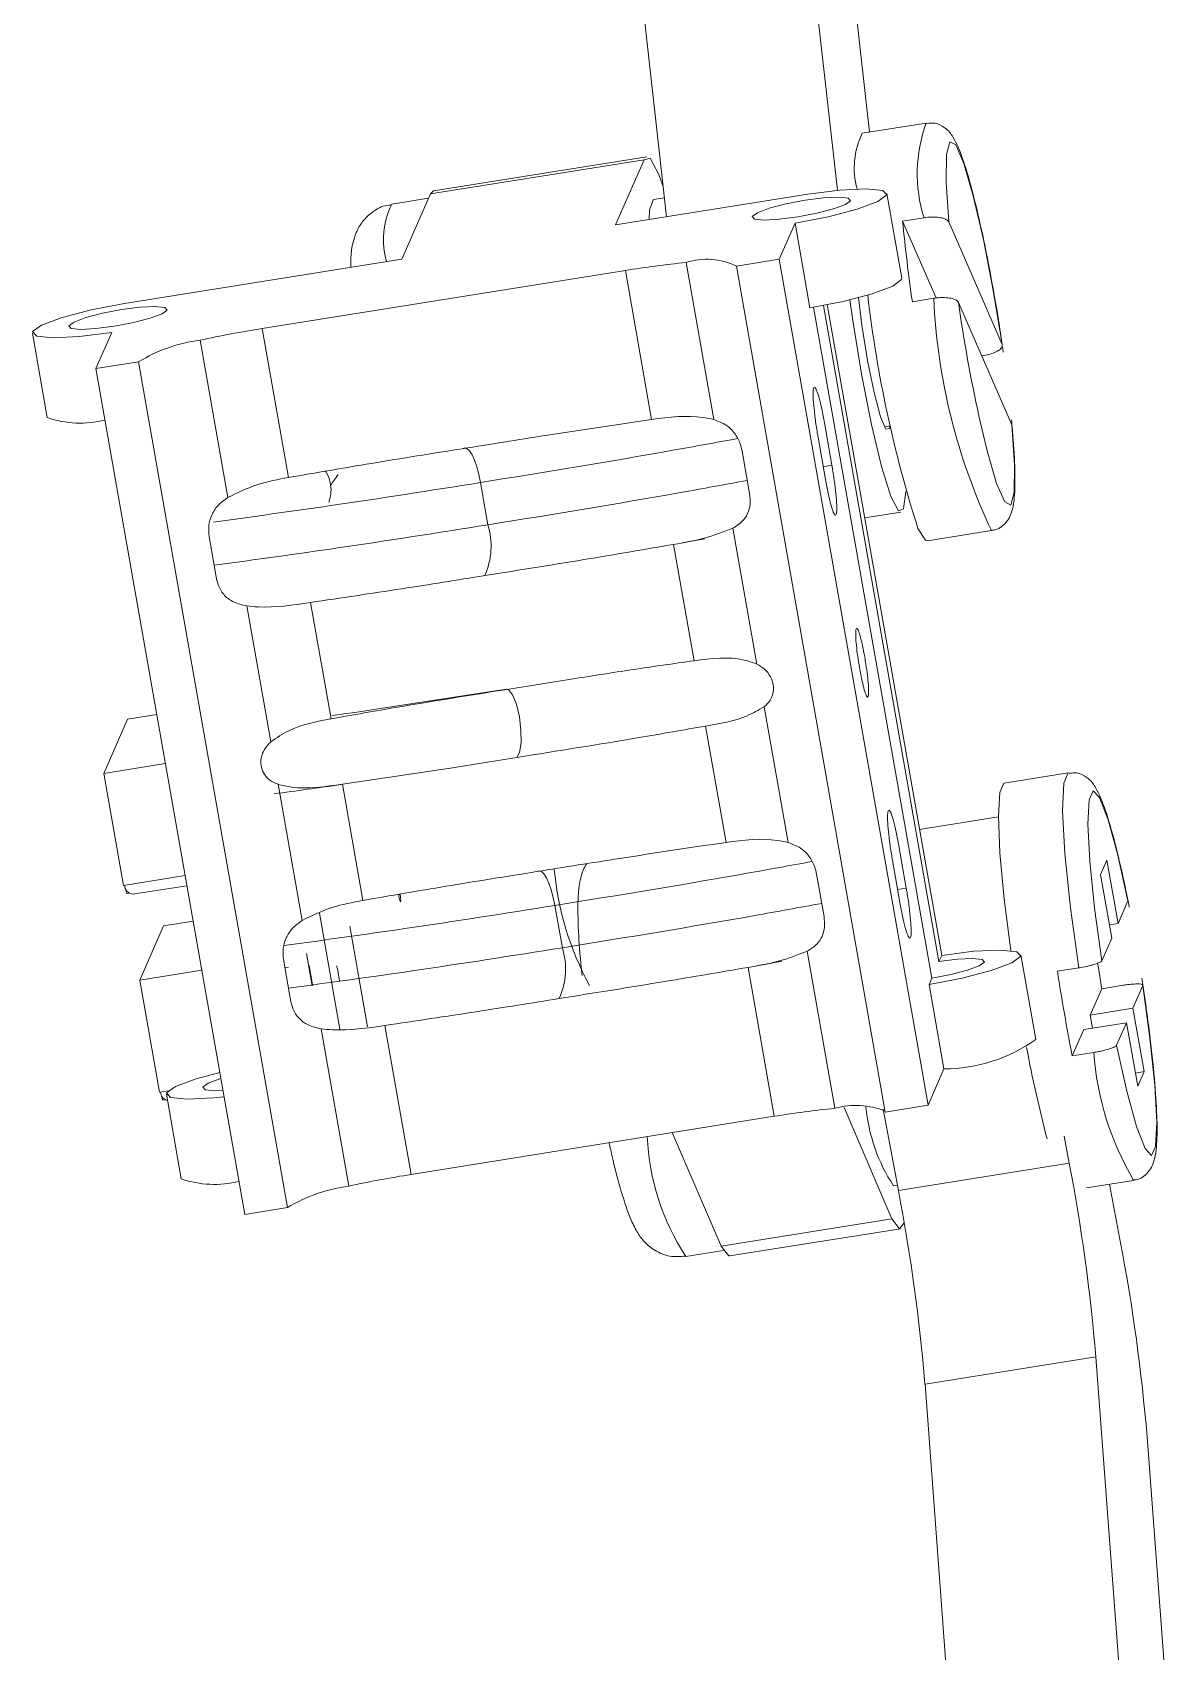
# Model space of a CAD drawing. Header units: millimetres. Extents: x 0 to 1189, y 0 to 841.
# Drawn here: x 300.03 to 305.27, y 553.22 to 560.67 of the extents above; entities that cross this region are included whole.
import ezdxf

# ---------------------------------------------------------------- set-up
doc = ezdxf.new("R2010")
doc.units = ezdxf.units.MM
doc.layers.get('0').update_dxf_attribs({"lineweight": 18})

msp = doc.modelspace()

# ---------------------------------------------------------------- linework, layer by layer
at = {"color": 7, "linetype": 'Continuous', "lineweight": 15}
for p, q in [((303.8828, 560.2151), (303.5973, 562.7753)), ((303.4876, 562.1673), (303.7352, 559.9475)), ((302.7191, 561.8844), (302.9488, 559.8256)), ((304.1439, 560.2569), (303.8492, 560.2097)), ((302.8456, 560.0878), (301.8631, 559.9306)), ((302.8587, 560.1018), (301.8762, 559.9446)), ((302.8456, 560.0878), (302.7143, 559.7881)), ((301.8544, 559.9107), (301.6845, 559.8835)), ((301.7318, 559.6308), (301.8631, 559.9306)), ((301.8631, 559.9306), (301.8762, 559.9446)), ((303.5986, 559.9296), (302.7143, 559.7881)), ((302.9391, 559.9122), (302.8904, 559.9043)), ((304.0319, 559.5429), (303.9634, 559.9323)), ((303.4673, 559.6299), (303.5403, 559.7964)), ((303.6088, 559.407), (303.5403, 559.7964)), ((304.0354, 559.8052), (304.1337, 559.8209)), ((304.1895, 559.4517), (304.0354, 559.8052)), ((304.4927, 559.2382), (304.2472, 559.8017)), ((301.7318, 559.6308), (300.4545, 559.4263)), ((303.0389, 559.6153), (303.1662, 558.8919)), ((303.2708, 559.5984), (303.4673, 559.6299)), ((303.4673, 559.6299), (304.1522, 555.7362)), ((301.0893, 559.3112), (302.7596, 559.5785)), ((302.7596, 559.5785), (302.8802, 558.8928)), ((303.2708, 559.5984), (303.9557, 555.7047)), ((303.6256, 559.4098), (304.1691, 556.3204)), ((304.2026, 556.397), (303.6713, 559.4178)), ((303.6881, 559.421), (304.215, 556.4253)), ((304.0803, 559.4345), (304.1785, 559.4502)), ((304.292, 559.4309), (304.5375, 558.8675)), ((301.0893, 559.3112), (301.2099, 558.6253)), ((300.0314, 559.2904), (300.0999, 558.9011)), ((300.3962, 559.2931), (300.3232, 559.1266)), ((300.8026, 559.2574), (300.9299, 558.5335)), ((300.3232, 559.1266), (300.5198, 559.158)), ((300.5198, 559.158), (301.2046, 555.2644)), ((304.3988, 559.1858), (304.4097, 559.1875)), ((300.3232, 559.1266), (301.0081, 555.2329)), ((303.7096, 558.6823), (303.6754, 558.877)), ((303.9517, 558.859), (303.9779, 558.8632)), ((303.6462, 558.8104), (303.6805, 558.6157)), ((303.297, 558.7464), (303.3313, 558.5517)), ((302.1274, 558.4074), (302.0931, 558.6021)), ((303.8607, 558.4393), (304.0275, 558.466)), ((300.8788, 558.1592), (300.8445, 558.3539)), ((303.0569, 558.3311), (303.1258, 558.3434)), ((303.2541, 558.3919), (303.3641, 557.7668)), ((304.1495, 558.3336), (304.4442, 558.3808)), ((302.9814, 558.3174), (303.0756, 557.7819)), ((303.0212, 558.3246), (303.0569, 558.3311)), ((301.3111, 558.0502), (301.4053, 557.5145)), ((301.0177, 558.0344), (301.1279, 557.4081)), ((300.6033, 557.5347), (300.4692, 557.5133)), ((303.3987, 557.5702), (303.5086, 556.9451)), ((300.4692, 557.5133), (300.3598, 557.2635)), ((303.1285, 557.4814), (303.2227, 556.9459)), ((300.3598, 557.2635), (300.643, 557.3088)), ((300.4506, 556.7476), (300.3598, 557.2635)), ((304.7977, 557.2662), (304.5029, 557.219)), ((301.1622, 557.213), (301.2723, 556.5866)), ((301.4582, 557.2142), (301.5524, 556.6785)), ((304.4763, 557.0628), (304.1131, 557.0047)), ((304.0521, 556.7355), (304.0178, 556.9302)), ((303.9887, 556.8636), (304.0229, 556.6689)), ((304.9751, 556.8639), (304.9459, 556.7973)), ((305.0264, 556.5718), (304.9751, 556.8639)), ((300.4506, 556.7476), (300.7337, 556.7929)), ((303.6395, 556.7996), (303.6737, 556.6049)), ((304.9459, 556.7973), (304.9973, 556.5052)), ((300.4553, 556.7483), (300.4566, 556.7409)), ((300.4611, 556.7284), (300.4642, 556.7106)), ((300.4642, 556.7106), (300.4771, 556.7126)), ((300.5028, 556.7082), (300.7419, 556.7465)), ((301.4459, 556.0858), (301.3518, 556.6207)), ((302.4698, 556.4606), (302.4356, 556.6552)), ((305.0721, 556.6761), (305.0264, 556.5718)), ((300.6349, 556.5617), (300.5256, 556.3119)), ((300.7706, 556.5834), (300.6349, 556.5617)), ((301.5738, 556.0966), (301.4923, 556.5599)), ((304.9867, 556.5655), (305.0264, 556.5718)), ((304.9973, 556.5052), (304.9516, 556.401)), ((301.2212, 556.2124), (301.187, 556.4071)), ((301.2919, 556.4346), (301.3182, 556.2853)), ((303.3993, 556.3842), (303.4802, 556.3988)), ((303.5966, 556.4451), (303.7238, 555.7217)), ((304.2026, 556.397), (304.215, 556.4253)), ((304.6483, 556.0386), (304.5798, 556.428)), ((300.5256, 556.3119), (300.8103, 556.3575)), ((301.2101, 556.3718), (301.1937, 556.369)), ((301.3202, 556.2899), (301.3046, 556.3789)), ((301.4344, 556.3662), (301.4449, 556.3064)), ((303.3239, 556.3706), (303.4445, 555.6849)), ((303.3637, 556.3778), (303.3993, 556.3842)), ((304.7476, 556.3524), (304.8459, 556.3681)), ((300.6163, 555.796), (300.5256, 556.3119)), ((304.1567, 556.2921), (304.1691, 556.3204)), ((304.2252, 555.9027), (304.1567, 556.2921)), ((304.8984, 556.151), (304.9516, 556.2724)), ((304.9516, 556.2724), (305.0498, 556.2881)), ((305.0949, 556.1825), (305.1406, 556.2867)), ((304.8984, 556.151), (305.0949, 556.1825)), ((305.1463, 555.8905), (305.0949, 556.1825)), ((301.6536, 556.1033), (301.7742, 555.4175)), ((304.8693, 556.0844), (305.0658, 556.1159)), ((304.909, 556.0908), (304.8984, 556.151)), ((305.0201, 556.0116), (305.0658, 556.1159)), ((305.0658, 556.1159), (305.1171, 555.8238)), ((301.3601, 556.0876), (301.4875, 555.3637)), ((304.8161, 555.9631), (304.8693, 556.0844)), ((304.8161, 555.9631), (304.9144, 555.9788)), ((304.1522, 555.7362), (304.2252, 555.9027)), ((305.1065, 555.8841), (305.1463, 555.8905)), ((305.1171, 555.8238), (305.1463, 555.8905)), ((300.6163, 555.796), (300.6567, 555.8025)), ((300.6211, 555.7968), (300.6224, 555.7893)), ((300.6268, 555.7768), (300.63, 555.759)), ((300.63, 555.759), (300.6428, 555.7611)), ((300.6478, 555.7861), (300.7163, 555.3968)), ((303.7658, 555.7254), (303.9862, 555.2128)), ((303.9557, 555.7047), (304.1522, 555.7362)), ((301.7742, 555.4175), (303.4445, 555.6849)), ((303.9462, 555.7171), (304.016, 555.3437)), ((302.9754, 555.6098), (303.2002, 555.087)), ((304.7789, 555.5936), (304.8021, 555.4695)), ((304.016, 555.3437), (304.8021, 555.4695)), ((303.9935, 555.3652), (304.0115, 555.3681)), ((304.8819, 555.3555), (305.098, 555.3901)), ((305.038, 555.1026), (304.9876, 555.3724)), ((301.0081, 555.2329), (301.2046, 555.2644)), ((303.9862, 555.2128), (303.2002, 555.087)), ((303.2391, 555.0419), (304.0251, 555.1677)), ((303.0379, 555.04), (303.2105, 555.0677)), ((304.9243, 554.5771), (304.1383, 554.4513)), ((304.9243, 554.5771), (305.0802, 552.4888)), ((304.1383, 554.4513), (304.287, 552.4594)), ((305.2683, 552.7636), (305.1603, 554.2102))]:
    msp.add_line(p, q, dxfattribs=at)
at = {"color": 8, "linetype": 'Continuous', "lineweight": 15}
for p, q in [((303.67, 558.6751), (303.7096, 558.6823)), ((304.0125, 556.7283), (304.0521, 556.7355))]:
    msp.add_line(p, q, dxfattribs=at)
at = {"color": 7, "linetype": 'Continuous', "lineweight": 15}
for points in [[(304.4927, 559.2382), (304.4526, 559.4859), (304.4073, 559.7204), (304.3606, 559.9212), (304.3168, 560.071), (304.2795, 560.1565), (304.252, 560.1705), (304.2368, 560.1116), (304.2352, 559.985), (304.2472, 559.8017)], [(302.9332, 559.965), (302.9122, 560.0233), (302.8731, 560.0953), (302.8456, 560.0878)], [(302.8904, 559.9043), (302.8874, 559.9033), (302.8714, 559.8554), (302.8685, 559.8127)], [(303.7954, 559.8992), (303.7846, 559.9111), (303.7411, 559.9157), (303.6714, 559.9122), (303.5862, 559.9013), (303.4984, 559.8845), (303.4215, 559.8645), (303.3671, 559.8442), (303.3435, 559.8268), (303.3542, 559.8149), (303.3978, 559.8103), (303.4675, 559.8138), (303.5527, 559.8247), (303.6404, 559.8415), (303.7174, 559.8615), (303.7718, 559.8818), (303.7954, 559.8992)], [(303.5403, 559.7964), (303.6929, 559.8255), (303.8267, 559.8604), (303.9214, 559.8956), (303.9624, 559.9259), (303.9437, 559.9466), (303.868, 559.9546), (303.7468, 559.9486), (303.5986, 559.9296)], [(303.6088, 559.407), (303.7614, 559.4362), (303.8952, 559.471), (303.9899, 559.5063), (304.0309, 559.5365), (304.0319, 559.5429)], [(303.8326, 559.4533), (303.8483, 559.3258), (303.8744, 559.164), (303.9045, 559.0162), (303.9342, 558.905), (303.9587, 558.8471), (303.9745, 558.8515), (303.9769, 558.863)], [(300.4545, 559.4263), (300.3019, 559.3972), (300.1681, 559.3623), (300.0734, 559.3271), (300.0323, 559.2968), (300.0511, 559.2761), (300.1268, 559.2681), (300.248, 559.2741), (300.3962, 559.2931)], [(300.1994, 559.3235), (300.2101, 559.3117), (300.2537, 559.3071), (300.3234, 559.3105), (300.4086, 559.3214), (300.4963, 559.3382), (300.5733, 559.3582), (300.6277, 559.3785), (300.6513, 559.3959), (300.6405, 559.4078), (300.597, 559.4124), (300.5273, 559.409), (300.4421, 559.398), (300.3544, 559.3813), (300.2774, 559.3612), (300.223, 559.341), (300.1994, 559.3235)], [(303.7931, 559.4435), (303.8064, 559.348), (303.8466, 559.1011), (303.8921, 558.8692), (303.9384, 558.6753), (303.9811, 558.5382), (304.016, 558.4713), (304.0396, 558.4812), (304.0495, 558.5608)], [(302.0931, 558.6021), (302.0855, 558.6397), (302.0762, 558.6743), (302.0657, 558.7046), (302.0543, 558.7294), (302.0426, 558.7477), (302.031, 558.7588), (302.02, 558.7622), (302.0099, 558.7579)], [(304.1058, 558.3912), (304.1399, 558.3365), (304.1495, 558.3336)], [(302.2598, 557.3368), (302.2729, 557.3596), (302.2798, 557.4033), (302.2794, 557.461), (302.2718, 557.5237), (302.2582, 557.5816), (302.2407, 557.6257), (302.222, 557.6491), (302.2051, 557.6482)], [(304.5029, 557.219), (304.5014, 557.2186), (304.4825, 557.1755), (304.4763, 557.0661), (304.4832, 556.8984), (304.5027, 556.685), (304.5325, 556.4476)], [(305.0721, 556.6761), (305.0254, 556.8867), (304.9805, 557.05), (304.9414, 557.1517), (304.9113, 557.1831), (304.893, 557.1413), (304.8881, 557.03), (304.8969, 556.8589), (304.9187, 556.643), (304.9516, 556.401)], [(302.4356, 556.6552), (302.4279, 556.6928), (302.4186, 556.7275), (302.4081, 556.7578), (302.3968, 556.7825), (302.3851, 556.8008), (302.3735, 556.8119), (302.3624, 556.8154), (302.3523, 556.8111)], [(304.215, 556.4253), (304.3632, 556.4443), (304.4844, 556.4503), (304.5601, 556.4423), (304.5788, 556.4216), (304.5378, 556.3913), (304.4431, 556.3561), (304.3093, 556.3213), (304.1567, 556.2921)], [(304.1691, 556.3204), (304.2568, 556.3372), (304.3338, 556.3572), (304.3882, 556.3775), (304.4118, 556.3949), (304.401, 556.4068), (304.3575, 556.4114), (304.2878, 556.4079), (304.2026, 556.397)], [(305.0201, 556.0116), (305.0668, 555.801), (305.1117, 555.6377), (305.1509, 555.536), (305.1809, 555.5046), (305.1992, 555.5464), (305.2042, 555.6577), (305.1953, 555.8288), (305.1735, 556.0447), (305.1406, 556.2867)], [(300.9128, 555.7749), (300.8644, 555.7698), (300.7432, 555.7639), (300.6675, 555.7718), (300.6487, 555.7925), (300.6898, 555.8228), (300.7845, 555.8581), (300.8931, 555.8871)], [(300.9077, 555.8038), (300.8701, 555.8028), (300.8265, 555.8074), (300.8158, 555.8193), (300.8394, 555.8367), (300.8938, 555.8569), (300.8981, 555.8583)], [(303.9862, 555.2128), (304.0217, 555.1677), (304.0427, 555.1946)], [(303.2002, 555.087), (303.2356, 555.0419), (303.2391, 555.0419)]]:
    msp.add_lwpolyline(points, dxfattribs=at)
at = {"color": 8, "linetype": 'Continuous', "lineweight": 15}
for points in [[(304.3861, 558.9085), (304.424, 558.7479), (304.4679, 558.5982), (304.5052, 558.5127), (304.5326, 558.4987), (304.5479, 558.5576), (304.5495, 558.6842), (304.5375, 558.8675)], [(304.8459, 556.3681), (304.8075, 556.6451), (304.7819, 556.8933), (304.7713, 557.0904), (304.7766, 557.2186), (304.7975, 557.2661), (304.7977, 557.2662)]]:
    msp.add_lwpolyline(points, dxfattribs=at)
at = {"color": 7, "linetype": 'Continuous', "lineweight": 15}
for centre, radius, start, end in [((304.1811, 560.0501), 0.3683, 154.3102, 195.12919), ((311.6594, 560.5389), 7.6592, 185.49741, 188.29118), ((303.538, 554.7518), 4.889, 95.85912, 99.16131), ((303.1337, 559.3172), 0.3128, 64.00375, 107.64063), ((309.5133, 560.1149), 5.6756, 186.57524, 197.68029), ((311.8248, 560.5176), 7.6107, 188.20844, 192.20591), ((301.9477, 553.9439), 5.4355, 99.08611, 102.16183), ((300.8946, 558.543), 0.7203, 97.34231, 121.3608), ((300.2513, 559.3427), 0.4669, 251.07221, 284.08022), ((301.8099, 558.3103), 0.332, 335.74271, 17.003), ((303.8167, 556.9504), 1.3902, 185.31194, 208.4693), ((300.4964, 556.7481), 0.0404, 190.3058, 279.15681), ((301.7953, 556.7089), 0.0785, 181.68028, 207.71253), ((301.5907, 556.6783), 0.1352, 357.48229, 12.53821), ((302.1523, 556.3635), 0.332, 335.74337, 17.00271), ((301.3953, 556.3593), 0.0397, 10.01619, 28.18862), ((313.7444, 557.7342), 9.1023, 188.73158, 191.22038), ((295.5629, 554.8258), 9.4994, 8.75884, 9.48408), ((304.2227, 556.6369), 0.7341, 270.18908, 305.42614), ((310.4394, 557.0883), 5.9338, 190.55076, 194.71575), ((300.662, 555.7965), 0.0403, 190.25389, 256.85886), ((303.8205, 555.3754), 0.3595, 68.03424, 105.60267), ((304.6498, 555.7979), 0.7861, 185.0271, 213.4009), ((304.2229, 550.8584), 4.8888, 95.85915, 99.16144), ((296.259, 553.8448), 8.6962, 4.83039, 10.76797), ((300.8677, 555.8379), 0.4664, 251.05446, 284.09797), ((301.5795, 554.6493), 0.7203, 97.34255, 121.36019), ((302.6325, 550.0508), 5.4349, 99.08597, 102.16197), ((295.4725, 553.7189), 8.6966, 4.83069, 10.76787), ((296.4965, 553.4781), 8.6946, 4.83002, 10.76855)]:
    msp.add_arc(centre, radius, start, end, dxfattribs=at)
at = {"color": 8, "linetype": 'Continuous', "lineweight": 15}
for centre, radius, start, end in [((304.7796, 560.0239), 0.677, 159.86391, 197.44294), ((302.0262, 559.7193), 0.3792, 154.33952, 195.27979), ((306.9825, 559.5792), 2.807, 182.63537, 205.27445), ((306.2788, 556.0814), 1.3683, 184.29987, 210.34766), ((303.9387, 555.6341), 1.079, 182.26953, 213.40418)]:
    msp.add_arc(centre, radius, start, end, dxfattribs=at)
at = {"color": 7, "linetype": 'Continuous', "lineweight": 15}
for points, knots in [([(304.4984, 559.2019), (304.4926, 559.2419), (304.4755, 559.3585), (304.4418, 559.5544), (304.3983, 559.7712), (304.3538, 559.9575), (304.31, 560.1031), (304.278, 560.1795), (304.2411, 560.2302), (304.1904, 560.2594), (304.1594, 560.2562), (304.1467, 560.2549)], [0, 0, 0, 0, 0.091785, 0.267754, 0.444258, 0.621377, 0.800333, 0.986191, 1.077767, 1.129542, 1.165278, 1.165278, 1.165278, 1.165278]), ([(301.685, 559.8798), (301.6748, 559.8792), (301.6389, 559.8769), (301.5882, 559.845), (301.544, 559.7984), (301.5183, 559.7493), (301.5031, 559.6961), (301.4962, 559.6518), (301.4966, 559.6095), (301.4967, 559.5932)], [0, 0, 0, 0, 0.0231398, 0.0810221, 0.1302302, 0.1779101, 0.2324857, 0.3237086, 0.3808838, 0.3808838, 0.3808838, 0.3808838]), ([(304.2472, 559.8017), (304.2446, 559.8053), (304.2391, 559.8127), (304.2179, 559.8206), (304.1922, 559.8242), (304.1639, 559.8245), (304.1451, 559.8227), (304.134, 559.821), (304.1337, 559.8209)], [0, 0, 0, 0, 0.0249727, 0.0517614, 0.0780244, 0.0944036, 0.1193067, 0.1200024, 0.1200024, 0.1200024, 0.1200024]), ([(304.1785, 559.4502), (304.1832, 559.4509), (304.1944, 559.4525), (304.2168, 559.454), (304.2442, 559.4531), (304.27, 559.4478), (304.2862, 559.4399), (304.2903, 559.4335), (304.292, 559.4309)], [0, 0, 0, 0, 0.0108439, 0.0256774, 0.0510675, 0.0764389, 0.10222, 0.1200797, 0.1200797, 0.1200797, 0.1200797]), ([(304.4097, 559.1875), (304.4193, 559.1894), (304.4397, 559.1934), (304.4659, 559.2032), (304.4852, 559.2152), (304.4948, 559.2275), (304.4934, 559.2349), (304.4927, 559.2382)], [0, 0, 0, 0, 0.0199803, 0.0419937, 0.0642549, 0.0869808, 0.1061339, 0.1061339, 0.1061339, 0.1061339]), ([(303.6754, 558.877), (303.6714, 558.8985), (303.6634, 558.9416), (303.6506, 558.9941), (303.6391, 559.03), (303.63, 559.0447), (303.6244, 559.0369), (303.6229, 559.0072), (303.6257, 558.9591), (303.6324, 558.8981), (303.6401, 558.846), (303.6451, 558.8173), (303.6462, 558.8104)], [0, 0, 0, 0, 0.0435813, 0.0871543, 0.1307283, 0.1743026, 0.2178796, 0.2614516, 0.3050294, 0.3486058, 0.3921823, 0.4058416, 0.4058416, 0.4058416, 0.4058416]), ([(302.0099, 558.7579), (302.1371, 558.7784), (302.4269, 558.8252), (302.7173, 558.8685), (302.8802, 558.8928)], [0, 0, 0, 0, 0.3866838, 0.8807632, 0.8807632, 0.8807632, 0.8807632]), ([(302.8802, 558.8928), (302.9608, 558.903), (303.0591, 558.9155), (303.1497, 558.8956), (303.1662, 558.8919)], [0, 0, 0, 0, 0.2353885, 0.2876276, 0.2876276, 0.2876276, 0.2876276]), ([(303.1662, 558.8919), (303.1861, 558.8847), (303.2225, 558.8715), (303.2639, 558.8307), (303.2878, 558.7869), (303.2945, 558.7574), (303.297, 558.7464)], [0, 0, 0, 0, 0.0653081, 0.1195851, 0.1741044, 0.2069584, 0.2069584, 0.2069584, 0.2069584]), ([(304.4412, 558.3828), (304.446, 558.3827), (304.4675, 558.3823), (304.5, 558.4046), (304.5255, 558.4361), (304.5412, 558.475), (304.551, 558.531), (304.554, 558.632), (304.5473, 558.7664), (304.5388, 558.8599), (304.536, 558.8909)], [0, 0, 0, 0, 0.01109, 0.0500274, 0.0852399, 0.1283871, 0.2103492, 0.3562913, 0.4940575, 0.5622076, 0.5622076, 0.5622076, 0.5622076]), ([(301.2099, 558.6253), (301.3371, 558.6473), (301.6034, 558.6933), (301.8704, 558.7357), (302.0099, 558.7579)], [0, 0, 0, 0, 0.3871214, 0.8108411, 0.8108411, 0.8108411, 0.8108411]), ([(301.3793, 558.6542), (301.3813, 558.6517), (301.3929, 558.6367), (301.4028, 558.6031), (301.4081, 558.5564), (301.3999, 558.5265), (301.3957, 558.5113)], [0, 0, 0, 0, 0.0094251, 0.0556888, 0.1016739, 0.1492732, 0.1492732, 0.1492732, 0.1492732]), ([(301.4027, 558.5875), (301.4029, 558.5879), (301.4127, 558.6025), (301.4258, 558.6214), (301.4386, 558.6399)], [0, 0, 0, 0, 0.00149507, 0.06348005, 0.06348005, 0.06348005, 0.06348005]), ([(303.6805, 558.6157), (303.6845, 558.5942), (303.6925, 558.5512), (303.7053, 558.4986), (303.7168, 558.4628), (303.7259, 558.448), (303.7314, 558.4559), (303.733, 558.4855), (303.7302, 558.5336), (303.7234, 558.5947), (303.7158, 558.6467), (303.7108, 558.6755), (303.7096, 558.6823)], [0, 0, 0, 0, 0.0435716, 0.0871435, 0.1307209, 0.1742963, 0.2178673, 0.2614453, 0.3050193, 0.3485949, 0.3921701, 0.4058218, 0.4058218, 0.4058218, 0.4058218]), ([(300.9299, 558.5335), (300.9752, 558.5554), (301.064, 558.5983), (301.162, 558.6164), (301.2099, 558.6253)], [0, 0, 0, 0, 0.1511845, 0.296073, 0.296073, 0.296073, 0.296073]), ([(300.8445, 558.3539), (300.843, 558.3707), (300.84, 558.4044), (300.8547, 558.454), (300.8837, 558.4995), (300.9136, 558.5215), (300.9299, 558.5335)], [0, 0, 0, 0, 0.0498972, 0.0997409, 0.1506041, 0.2112756, 0.2112756, 0.2112756, 0.2112756]), ([(303.3313, 558.5517), (303.3329, 558.5352), (303.3362, 558.5022), (303.3238, 558.4578), (303.2979, 558.4192), (303.2696, 558.4016), (303.2541, 558.3919)], [0, 0, 0, 0, 0.0450031, 0.0899591, 0.1358313, 0.1913435, 0.1913435, 0.1913435, 0.1913435]), ([(303.2541, 558.3919), (303.2107, 558.375), (303.1261, 558.3421), (303.0288, 558.3255), (302.9814, 558.3174)], [0, 0, 0, 0, 0.1456043, 0.2834159, 0.2834159, 0.2834159, 0.2834159]), ([(302.9814, 558.3174), (302.8542, 558.2955), (302.5649, 558.2456), (302.275, 558.1996), (302.1126, 558.1739)], [0, 0, 0, 0, 0.3875033, 0.8806294, 0.8806294, 0.8806294, 0.8806294]), ([(301.0177, 558.0344), (300.9967, 558.039), (300.9583, 558.0474), (300.9137, 558.0804), (300.8881, 558.1197), (300.8813, 558.1485), (300.8788, 558.1592)], [0, 0, 0, 0, 0.0634386, 0.1162485, 0.1692855, 0.2008099, 0.2008099, 0.2008099, 0.2008099]), ([(302.1126, 558.1739), (301.9854, 558.1534), (301.7185, 558.1104), (301.451, 558.0708), (301.3111, 558.0502)], [0, 0, 0, 0, 0.3866875, 0.8109801, 0.8109801, 0.8109801, 0.8109801]), ([(301.3111, 558.0502), (301.2298, 558.0379), (301.1303, 558.0228), (301.0351, 558.0326), (301.0177, 558.0344)], [0, 0, 0, 0, 0.2407094, 0.2948022, 0.2948022, 0.2948022, 0.2948022]), ([(303.8608, 557.7996), (303.8576, 557.8168), (303.8512, 557.8513), (303.841, 557.8933), (303.8318, 557.922), (303.8245, 557.9338), (303.8201, 557.9275), (303.8189, 557.9038), (303.8211, 557.8653), (303.8265, 557.8164), (303.8344, 557.7626), (303.844, 557.71), (303.8542, 557.6645), (303.8638, 557.6312), (303.8718, 557.6139), (303.8772, 557.6145), (303.8795, 557.633), (303.8783, 557.6673), (303.8738, 557.7134), (303.8676, 557.7599), (303.8627, 557.7886), (303.8608, 557.7996)], [0, 0, 0, 0, 0.0348669, 0.069727, 0.1045899, 0.139454, 0.1743178, 0.2091794, 0.2440482, 0.2789111, 0.3137723, 0.3486319, 0.3835001, 0.418362, 0.4532241, 0.4880896, 0.5229519, 0.55782, 0.5926774, 0.6275407, 0.6493628, 0.6493628, 0.6493628, 0.6493628]), ([(302.2051, 557.6482), (302.3069, 557.6645), (302.5027, 557.6958), (302.7927, 557.7418), (302.9813, 557.7686), (303.0756, 557.7819)], [0, 0, 0, 0, 0.3093556, 0.595063, 0.8807991, 0.8807991, 0.8807991, 0.8807991]), ([(303.0756, 557.7819), (303.1548, 557.7922), (303.2551, 557.8053), (303.3451, 557.7735), (303.3641, 557.7668)], [0, 0, 0, 0, 0.2304769, 0.2922119, 0.2922119, 0.2922119, 0.2922119]), ([(303.3641, 557.7668), (303.3766, 557.7598), (303.4019, 557.7457), (303.4284, 557.711), (303.4411, 557.673), (303.4414, 557.6385), (303.4312, 557.6055), (303.4148, 557.5837), (303.4016, 557.5726), (303.3987, 557.5702)], [0, 0, 0, 0, 0.0427279, 0.0858038, 0.1225956, 0.1543255, 0.1859987, 0.228887, 0.2411605, 0.2411605, 0.2411605, 0.2411605]), ([(301.4053, 557.5145), (301.5071, 557.5325), (301.7724, 557.5796), (302.0393, 557.6223), (302.2043, 557.6481), (302.2051, 557.6482)], [0, 0, 0, 0, 0.3099389, 0.8085997, 0.8108374, 0.8108374, 0.8108374, 0.8108374]), ([(302.2127, 557.6517), (301.9452, 557.6095), (301.6765, 557.567), (301.4137, 557.5299), (301.4126, 557.5297)], [0, 0, 0, 0, 0.8060332, 0.8093215, 0.8093215, 0.8093215, 0.8093215]), ([(301.1279, 557.4081), (301.1551, 557.4267), (301.2378, 557.483), (301.3381, 557.5018), (301.4053, 557.5145)], [0, 0, 0, 0, 0.0991824, 0.3002639, 0.3002639, 0.3002639, 0.3002639]), ([(303.3987, 557.5702), (303.3724, 557.5549), (303.2939, 557.509), (303.1946, 557.4925), (303.1285, 557.4814)], [0, 0, 0, 0, 0.0958123, 0.2866303, 0.2866303, 0.2866303, 0.2866303]), ([(303.1285, 557.4814), (303.0267, 557.4634), (302.7384, 557.4122), (302.4483, 557.367), (302.2606, 557.3369), (302.2598, 557.3368)], [0, 0, 0, 0, 0.310333, 0.8784413, 0.8806265, 0.8806265, 0.8806265, 0.8806265]), ([(301.1622, 557.213), (301.1491, 557.2185), (301.1228, 557.2295), (301.0949, 557.2604), (301.082, 557.297), (301.0824, 557.3325), (301.0939, 557.3684), (301.1116, 557.3929), (301.1252, 557.4055), (301.1279, 557.4081)], [0, 0, 0, 0, 0.0435234, 0.0874056, 0.1250209, 0.157528, 0.1900398, 0.2341808, 0.2450868, 0.2450868, 0.2450868, 0.2450868]), ([(302.2598, 557.3368), (302.158, 557.3204), (301.8912, 557.2774), (301.6237, 557.2383), (301.4582, 557.2142)], [0, 0, 0, 0, 0.3093569, 0.8110072, 0.8110072, 0.8110072, 0.8110072]), ([(301.1437, 557.1695), (301.2458, 557.183), (301.3602, 557.1982), (301.4771, 557.216), (301.4897, 557.218)], [0, 0, 0, 0, 0.3117218, 0.3494076, 0.3494076, 0.3494076, 0.3494076]), ([(305.0784, 556.6473), (305.0709, 556.6844), (305.049, 556.7927), (305.0114, 556.9515), (304.9679, 557.1012), (304.9332, 557.1844), (304.8994, 557.2369), (304.8437, 557.2688), (304.8132, 557.2655), (304.8009, 557.2641)], [0, 0, 0, 0, 0.0801608, 0.2344297, 0.3903402, 0.5514438, 0.6473394, 0.69227, 0.722532, 0.722532, 0.722532, 0.722532]), ([(301.4582, 557.2142), (301.3783, 557.2019), (301.2767, 557.1862), (301.1823, 557.2083), (301.1622, 557.213)], [0, 0, 0, 0, 0.2344651, 0.2983088, 0.2983088, 0.2983088, 0.2983088]), ([(304.0178, 556.9302), (304.0138, 556.9517), (304.0058, 556.9948), (303.993, 557.0473), (303.9816, 557.0831), (303.9725, 557.0979), (303.9669, 557.09), (303.9654, 557.0604), (303.9681, 557.0123), (303.9749, 556.9513), (303.9825, 556.8992), (303.9875, 556.8704), (303.9887, 556.8636)], [0, 0, 0, 0, 0.043573, 0.0871452, 0.1307227, 0.1742945, 0.2178698, 0.2614444, 0.3050214, 0.3485972, 0.3921726, 0.4058244, 0.4058244, 0.4058244, 0.4058244]), ([(302.3523, 556.8111), (302.4795, 556.8316), (302.7694, 556.8783), (303.0598, 556.9216), (303.2227, 556.9459)], [0, 0, 0, 0, 0.3866822, 0.880763, 0.880763, 0.880763, 0.880763]), ([(303.2227, 556.9459), (303.3032, 556.9562), (303.4016, 556.9687), (303.4922, 556.9487), (303.5086, 556.9451)], [0, 0, 0, 0, 0.2353881, 0.2876269, 0.2876269, 0.2876269, 0.2876269]), ([(303.5086, 556.9451), (303.5285, 556.9379), (303.5649, 556.9246), (303.6063, 556.8838), (303.6302, 556.84), (303.6369, 556.8106), (303.6395, 556.7996)], [0, 0, 0, 0, 0.0653059, 0.1195846, 0.1740938, 0.2069478, 0.2069478, 0.2069478, 0.2069478]), ([(302.5807, 556.8475), (302.5753, 556.8376), (302.56, 556.8097), (302.5489, 556.7603), (302.5398, 556.6858), (302.5417, 556.566), (302.5493, 556.4367), (302.5593, 556.3513), (302.5614, 556.3333)], [0, 0, 0, 0, 0.0294877, 0.0832085, 0.1768532, 0.335224, 0.4822357, 0.5213625, 0.5213625, 0.5213625, 0.5213625]), ([(301.5524, 556.6785), (301.6795, 556.7005), (301.9458, 556.7465), (302.2128, 556.7889), (302.3523, 556.8111)], [0, 0, 0, 0, 0.3871185, 0.81084, 0.81084, 0.81084, 0.81084]), ([(304.0229, 556.6689), (304.0269, 556.6474), (304.035, 556.6043), (304.0477, 556.5518), (304.0592, 556.516), (304.0683, 556.5012), (304.0739, 556.5091), (304.0754, 556.5387), (304.0726, 556.5868), (304.0659, 556.6478), (304.0582, 556.6999), (304.0533, 556.7286), (304.0521, 556.7355)], [0, 0, 0, 0, 0.0435727, 0.0871482, 0.1307214, 0.1742967, 0.2178678, 0.2614456, 0.3050141, 0.3485894, 0.3921648, 0.4058241, 0.4058241, 0.4058241, 0.4058241]), ([(301.2723, 556.5866), (301.3177, 556.6086), (301.4064, 556.6515), (301.5044, 556.6696), (301.5524, 556.6785)], [0, 0, 0, 0, 0.1511845, 0.2960734, 0.2960734, 0.2960734, 0.2960734]), ([(301.187, 556.4071), (301.1855, 556.4239), (301.1825, 556.4576), (301.1972, 556.5072), (301.2261, 556.5527), (301.2561, 556.5747), (301.2723, 556.5866)], [0, 0, 0, 0, 0.049909, 0.0997414, 0.150616, 0.2112853, 0.2112853, 0.2112853, 0.2112853]), ([(303.6737, 556.6049), (303.6754, 556.5884), (303.6787, 556.5554), (303.6663, 556.511), (303.6403, 556.4723), (303.6121, 556.4547), (303.5966, 556.4451)], [0, 0, 0, 0, 0.0450031, 0.0899495, 0.1358292, 0.1913433, 0.1913433, 0.1913433, 0.1913433]), ([(303.5966, 556.4451), (303.5531, 556.4282), (303.4685, 556.3953), (303.3712, 556.3787), (303.3239, 556.3706)], [0, 0, 0, 0, 0.1456038, 0.2834137, 0.2834137, 0.2834137, 0.2834137]), ([(304.9516, 556.401), (304.9505, 556.3996), (304.9478, 556.3961), (304.9333, 556.3892), (304.911, 556.382), (304.8846, 556.3754), (304.8632, 556.371), (304.8491, 556.3687), (304.8459, 556.3681)], [0, 0, 0, 0, 0.0164619, 0.0415219, 0.0661644, 0.081668, 0.104919, 0.1119455, 0.1119455, 0.1119455, 0.1119455]), ([(303.3239, 556.3706), (303.1966, 556.3487), (302.9074, 556.2988), (302.6174, 556.2528), (302.455, 556.2271)], [0, 0, 0, 0, 0.387502, 0.8806315, 0.8806315, 0.8806315, 0.8806315]), ([(305.1406, 556.2867), (305.1404, 556.2884), (305.1401, 556.2918), (305.1262, 556.2944), (305.1027, 556.2943), (305.0756, 556.292), (305.0572, 556.2892), (305.0498, 556.2881)], [0, 0, 0, 0, 0.01899572, 0.04006576, 0.06072777, 0.0808786, 0.09433131, 0.09433131, 0.09433131, 0.09433131]), ([(305.0948, 555.3921), (305.0999, 555.3921), (305.1216, 555.3917), (305.1541, 555.4142), (305.1795, 555.4457), (305.1951, 555.4847), (305.2048, 555.5411), (305.2078, 555.6424), (305.1992, 555.8073), (305.1795, 556.0087), (305.156, 556.1887), (305.14, 556.2937), (305.1358, 556.3214)], [0, 0, 0, 0, 0.0139052, 0.059824, 0.1014989, 0.1527588, 0.2507886, 0.4230919, 0.5860144, 0.7574201, 0.9266919, 0.9871509, 0.9871509, 0.9871509, 0.9871509]), ([(301.3601, 556.0876), (301.3392, 556.0922), (301.3007, 556.1006), (301.2561, 556.1336), (301.2306, 556.1729), (301.2238, 556.2017), (301.2212, 556.2124)], [0, 0, 0, 0, 0.0634386, 0.1162546, 0.1692916, 0.2008054, 0.2008054, 0.2008054, 0.2008054]), ([(302.455, 556.2271), (302.3278, 556.2066), (302.0609, 556.1636), (301.7935, 556.124), (301.6536, 556.1033)], [0, 0, 0, 0, 0.3866846, 0.8109784, 0.8109784, 0.8109784, 0.8109784]), ([(301.6536, 556.1033), (301.5723, 556.091), (301.4727, 556.076), (301.3776, 556.0858), (301.3601, 556.0876)], [0, 0, 0, 0, 0.2407105, 0.2948034, 0.2948034, 0.2948034, 0.2948034]), ([(304.9144, 555.9788), (304.9221, 555.9801), (304.9363, 555.9825), (304.9608, 555.9878), (304.9858, 555.9944), (305.0076, 556.0023), (305.0178, 556.008), (305.0196, 556.0108), (305.0201, 556.0116)], [0, 0, 0, 0, 0.0165912, 0.0303292, 0.0541421, 0.0779367, 0.1021426, 0.1119758, 0.1119758, 0.1119758, 0.1119758]), ([(302.6853, 555.5633), (302.6876, 555.5521), (302.704, 555.4718), (302.7363, 555.3503), (302.7725, 555.2361), (302.804, 555.1667), (302.8377, 555.1143), (302.8911, 555.0665), (302.9619, 555.0357), (303.0121, 555.0395), (303.0363, 555.0413)], [0, 0, 0, 0, 0.0264706, 0.1895581, 0.3580577, 0.4527824, 0.5218708, 0.583387, 0.642147, 0.6965585, 0.6965585, 0.6965585, 0.6965585])]:
    msp.add_open_spline(points, degree=3, knots=knots, dxfattribs=at)
at = {"color": 8, "linetype": 'Continuous', "lineweight": 15}
for points, knots in [([(302.0931, 558.6021), (302.3882, 558.6501), (302.7825, 558.7142), (303.1759, 558.7863), (303.2749, 558.8044)], [0, 0, 0, 0, 0.89728, 1.198973, 1.198973, 1.198973, 1.198973]), ([(300.8649, 558.4205), (301.0436, 558.4449), (301.4487, 558.5004), (301.8621, 558.5656), (302.0931, 558.6021)], [0, 0, 0, 0, 0.54779, 1.241668, 1.241668, 1.241668, 1.241668]), ([(302.1274, 558.4074), (302.4225, 558.4554), (302.8206, 558.5202), (303.2179, 558.593), (303.3207, 558.6118)], [0, 0, 0, 0, 0.897284, 1.210706, 1.210706, 1.210706, 1.210706]), ([(300.8678, 558.2214), (301.0569, 558.2473), (301.4724, 558.3041), (301.8964, 558.371), (302.1274, 558.4074)], [0, 0, 0, 0, 0.579526, 1.273256, 1.273256, 1.273256, 1.273256]), ([(302.4356, 556.6552), (302.7307, 556.7033), (303.125, 556.7674), (303.5184, 556.8394), (303.6173, 556.8576)], [0, 0, 0, 0, 0.897279, 1.198972, 1.198972, 1.198972, 1.198972]), ([(301.1895, 556.4712), (301.3741, 556.4964), (301.7851, 556.5527), (302.2046, 556.6188), (302.4356, 556.6552)], [0, 0, 0, 0, 0.565857, 1.259651, 1.259651, 1.259651, 1.259651]), ([(302.4698, 556.4606), (302.7649, 556.5086), (303.1631, 556.5734), (303.5603, 556.6461), (303.6631, 556.665)], [0, 0, 0, 0, 0.897286, 1.210704, 1.210704, 1.210704, 1.210704]), ([(301.2103, 556.2746), (301.3994, 556.3005), (301.8148, 556.3573), (302.2388, 556.4241), (302.4698, 556.4606)], [0, 0, 0, 0, 0.579529, 1.273256, 1.273256, 1.273256, 1.273256])]:
    msp.add_open_spline(points, degree=3, knots=knots, dxfattribs=at)

doc.saveas('drawing.dxf')
